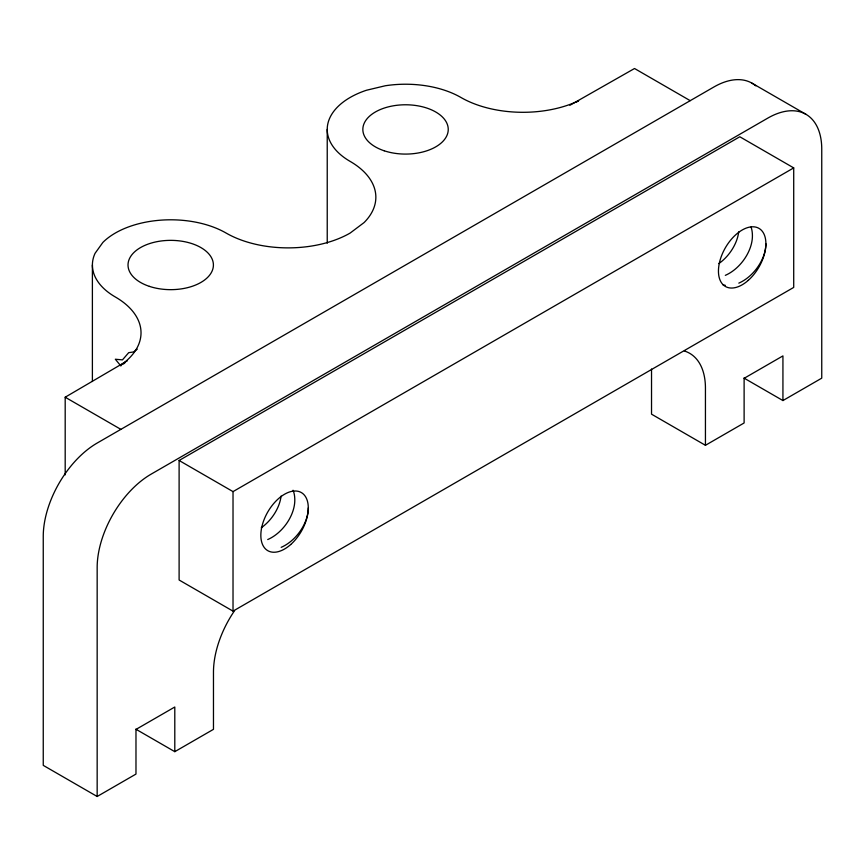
<?xml version="1.0" encoding="UTF-8"?>
<svg xmlns="http://www.w3.org/2000/svg" width="865" height="865" viewBox="0 0 865 865"><rect width="100%" height="100%" fill="white"/><g stroke="black" fill="none" stroke-linecap="round" stroke-linejoin="round"><path stroke-width="1.3" d="M127.436 360.737L65.189 397.219L65.189 474.885M135.794 729.152L174.795 751.663L174.795 707.008L135.978 729.422L135.978 774.078L97.161 796.492L43.25 765.363L43.25 536.43A76.239 44.018 -60 0 1 97.161 443.053L713.928 86.976A76.239 44.018 -60 0 1 755.826 85.862M743.932 378.048L782.933 400.56L782.933 355.904L744.116 378.319L744.116 422.974L705.44 445.302L651.529 414.173L651.529 369.02M137.254 349.19L133.502 351.969L128.69 352.671L122.462 359.883L115.337 359.235L120.873 365.971M179.109 460.483L739.802 136.767L793.713 167.897L793.713 287.418L233.02 611.133L179.109 580.004L179.109 460.483L233.02 491.612L793.713 167.897M174.795 751.663L213.471 729.336L213.471 672.235A76.239 44.018 -60 0 1 234.566 610.658M782.933 400.56L821.75 378.156L821.75 149.223A76.239 44.018 -60 0 0 767.839 118.094L151.072 474.182A76.239 44.018 -60 0 0 97.161 567.559L97.161 796.492M569.873 105.292L634.532 68.508L690.216 100.664M124.722 363.257L121.132 364.922A87.733 50.657 0 0 0 115.337 296.987A78.315 45.218 0 0 1 95.064 253.315L102.892 242.405A78.315 45.218 0 0 1 226.089 233.042A87.754 50.667 0 0 0 350.141 233.063L364.1 222.554A87.754 50.667 0 0 0 350.163 161.409A78.315 45.218 0 0 1 366.382 90.274L385.271 85.765A78.315 45.218 0 0 1 460.915 97.464A87.733 50.657 0 0 0 578.599 100.805A76.293 44.05 -60 0 0 576.393 102.038M752.042 83.202L805.964 114.321M65.189 397.219L120.873 429.364M705.44 445.302L705.44 388.201A76.239 44.018 -60 0 0 684.345 350.985M327.229 129.436L327.229 243.227M233.02 491.612L233.02 611.133M92.393 265.014L92.393 381.487M765.893 243.725A33.886 22.122 -52.5 0 1 738.807 283.136M725.259 285.309A33.886 22.122 -52.5 0 1 722.88 284.758M308.286 507.917A33.886 22.122 -52.5 0 1 281.19 547.34M281.093 496.067A33.886 22.122 -52.5 0 1 261.252 527.791M267.718 539.555A33.886 22.122 -52.5 0 0 294.803 500.143A33.886 16.619 -66.6 0 0 293.051 490.239M725.324 275.351A33.886 22.122 -52.5 0 0 752.42 235.94A33.886 16.619 -66.6 0 0 751.069 227.062M738.71 231.874A33.886 22.122 -52.5 0 1 718.858 263.587M748.312 280.325A33.551 19.365 -60 0 0 758.951 228.36A33.551 19.365 -60 0 0 719.258 263.555A33.551 19.365 -60 0 0 748.312 280.325M290.705 544.528A33.551 19.365 -60 0 0 301.334 492.563A33.551 19.365 -60 0 0 261.652 527.758A33.551 19.365 -60 0 0 290.705 544.528M384.19 150.78A42.699 24.653 0 0 0 448.243 129.436A42.699 24.653 0 0 0 384.19 108.082A42.699 24.653 0 0 0 384.19 150.78M149.364 286.358A42.699 24.653 0 0 0 213.406 265.014A42.699 24.653 0 0 0 149.364 243.66A42.699 24.653 0 0 0 149.364 286.358"/></g></svg>
